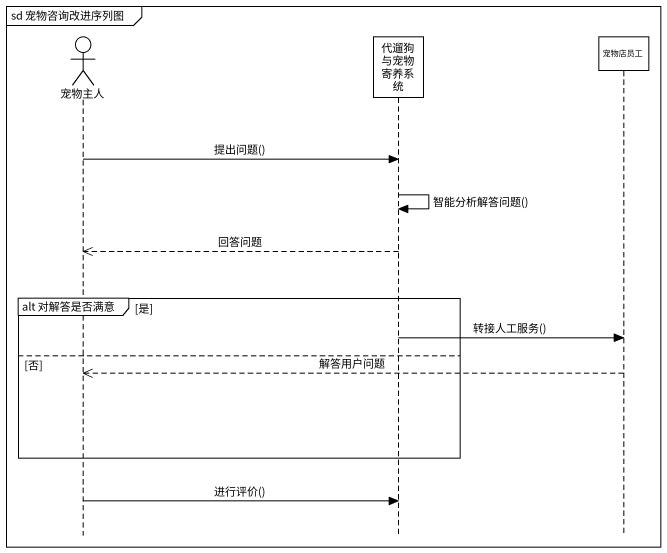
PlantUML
@startuml
mainframe sd 宠物咨询改进序列图
hide footbox
actor 宠物主人
participant 代遛狗与宠物寄养系统
participant 宠物店员工

宠物主人 -> 代遛狗与宠物寄养系统 : 提出问题()
代遛狗与宠物寄养系统 -> 代遛狗与宠物寄养系统 : 智能分析解答问题()
代遛狗与宠物寄养系统 -->> 宠物主人 : 回答问题
group alt 对解答是否满意 [是]
  代遛狗与宠物寄养系统 -> 宠物店员工 : 转接人工服务()
else 否
  宠物店员工 -->> 宠物主人 : 解答用户问题
end
宠物主人 -> 代遛狗与宠物寄养系统 : 进行评价()
@enduml
